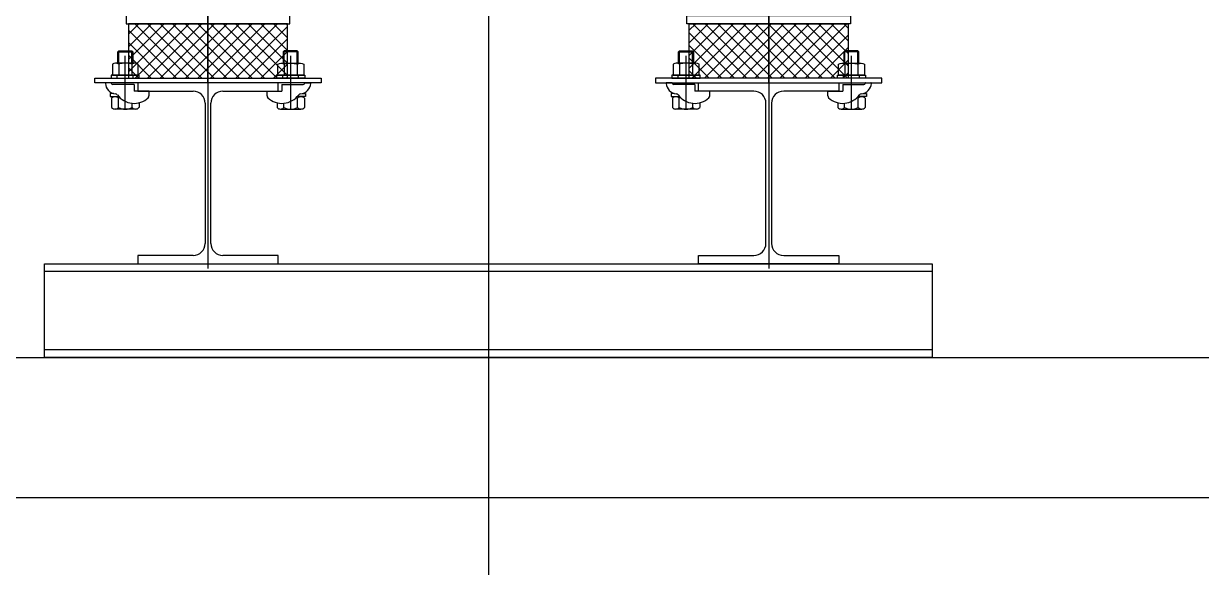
# Model space of a CAD drawing. Header units: millimetres. Extents: x 0 to 356400, y 0 to 68257.
# Drawn here: x 335041 to 336302, y 50464 to 51046 of the extents above; entities that cross this region are included whole.
import ezdxf

# ---------------------------------------------------------------- set-up
doc = ezdxf.new("R2010")
doc.units = ezdxf.units.MM
doc.header["$LTSCALE"] = 75
doc.linetypes.add('CEN', pattern=[62, 60, -1, 0, -1])
for name, color, linetype in [('8', 8, 'Continuous'), ('A-CEN', 1, 'CEN'), ('주단면도-1$0$A-FIN-TYP1', 6, 'Continuous'), ('주단면도-1$0$A-ST-CONC', 2, 'Continuous')]:
    doc.layers.add(name, color=color, linetype=linetype)
doc.styles.get("Standard").update_dxf_attribs({"font": 'arial.ttf'})

# ---------------------------------------------------------------- blocks, each defined once
blk = doc.blocks.new('G$CFADF2E56')
at = {"layer": '8'}
h = blk.add_hatch(dxfattribs=at)
h.set_pattern_fill('ANSI37-METRIC', color=256, scale=3, style=0)
h.set_pattern_definition([(45, (7367.561, 44112.944), (-6.735192, 6.735192), []), (135, (7367.561, 44112.944), (-6.735192, -6.735192), [])])
h.paths.add_polyline_path([(782.8, 21199), (952.8, 21199), (952.8, 21257), (782.8, 21257)])
h = blk.add_hatch(dxfattribs=at)
h.set_pattern_fill('ANSI37-METRIC', color=256, scale=3, angle=180, style=0)
h.set_pattern_definition([(45, (-362747.793, -6865.186), (-6.7351921, 6.7351921), []), (135, (-362747.793, -6865.186), (-6.7351921, -6.7351921), [])])
h.paths.add_polyline_path([(1552.8, 21199), (1382.8, 21199), (1382.8, 21257), (1552.8, 21257)])
for p, q in [((1167.8, 24550, 0), (1167.8, 650, 0)), ((1167.8, 21715.7, 0), (1167.8, 20950.7, 0)), ((867.8, 21194, 0), (867.8, 21316, 0)), ((1467.8, 21194, 0), (1467.8, 21316, 0)), ((867.8, 21297, 0), (867.8, 20995, 0)), ((1467.8, 21297, 0), (1467.8, 20995, 0)), ((771.3, 21226.9, 0), (787.3, 21226.9, 0)), ((964.3, 21226.9, 0), (948.3, 21226.9, 0)), ((1371.3, 21226.9, 0), (1387.3, 21226.9, 0)), ((1564.3, 21226.9, 0), (1548.3, 21226.9, 0)), ((789.7, 21215, 0), (768.9, 21215, 0)), ((789.7, 21215, 0), (768.9, 21215, 0)), ((772.4, 21213.9, 0), (772.4, 21202, 0)), ((779.3, 21165.8, 0), (779.3, 21222.8, 0)), ((786.3, 21213.9, 0), (786.3, 21202, 0)), ((945.9, 21215, 0), (966.7, 21215, 0)), ((945.9, 21215, 0), (966.7, 21215, 0)), ((949.4, 21213.9, 0), (949.4, 21202, 0)), ((956.3, 21165.8, 0), (956.3, 21222.8, 0)), ((963.3, 21213.9, 0), (963.3, 21202, 0)), ((1389.7, 21215, 0), (1368.9, 21215, 0)), ((1389.7, 21215, 0), (1368.9, 21215, 0)), ((1372.4, 21213.9, 0), (1372.4, 21202, 0)), ((1379.3, 21165.8, 0), (1379.3, 21222.8, 0)), ((1386.3, 21213.9, 0), (1386.3, 21202, 0)), ((1545.9, 21215, 0), (1566.7, 21215, 0)), ((1545.9, 21215, 0), (1566.7, 21215, 0)), ((1549.4, 21213.9, 0), (1549.4, 21202, 0)), ((1556.3, 21165.8, 0), (1556.3, 21222.8, 0)), ((1563.3, 21213.9, 0), (1563.3, 21202, 0)), ((770.8, 21199, 0), (770.8, 21202, 0)), ((771.3, 21202, 0), (787.3, 21202, 0)), ((779.3, 21189.5, 0), (779.3, 21204, 0)), ((787.8, 21199, 0), (787.8, 21202, 0)), ((947.8, 21199, 0), (947.8, 21202, 0)), ((964.3, 21202, 0), (948.3, 21202, 0)), ((956.3, 21189.5, 0), (956.3, 21204, 0)), ((964.8, 21199, 0), (964.8, 21202, 0)), ((1370.8, 21199, 0), (1370.8, 21202, 0)), ((1371.3, 21202, 0), (1387.3, 21202, 0)), ((1379.3, 21189.5, 0), (1379.3, 21204, 0)), ((1387.8, 21199, 0), (1387.8, 21202, 0)), ((1547.8, 21199, 0), (1547.8, 21202, 0)), ((1564.3, 21202, 0), (1548.3, 21202, 0)), ((1556.3, 21189.5, 0), (1556.3, 21204, 0)), ((1564.8, 21199, 0), (1564.8, 21202, 0)), ((764, 21194, 0), (758.7, 21194, 0)), ((788.7, 21192, 0), (766, 21192, 0)), ((788.7, 21192, 0), (788.7, 21185, 0)), ((942.8, 21194, 0), (792.8, 21194, 0)), ((792.8, 21194, 0), (792.8, 21185, 0)), ((942.8, 21185, 0), (942.8, 21194, 0)), ((947, 21192, 0), (969.7, 21192, 0)), ((947, 21192, 0), (947, 21185, 0)), ((971.7, 21194, 0), (977, 21194, 0)), ((1364, 21194, 0), (1358.7, 21194, 0)), ((1388.7, 21192, 0), (1366, 21192, 0)), ((1388.7, 21192, 0), (1388.7, 21185, 0)), ((1392.8, 21185, 0), (1392.8, 21194, 0)), ((1392.8, 21194, 0), (1542.8, 21194, 0)), ((1542.8, 21194, 0), (1542.8, 21185, 0)), ((1547, 21192, 0), (1569.7, 21192, 0)), ((1547, 21192, 0), (1547, 21185, 0)), ((1571.7, 21194, 0), (1577, 21194, 0)), ((763.3, 21182.4, 0), (763.3, 21179.1, 0)), ((766.8, 21182.4, 0), (763.3, 21182.4, 0)), ((763.3, 21179.1, 0), (772.3, 21179.1, 0)), ((764.7, 21177.4, 0), (764.7, 21167.4, 0)), ((772, 21167.4, 0), (772, 21177.4, 0)), ((804.7, 21185, 0), (788.7, 21185, 0)), ((792.8, 21185, 0), (851.8, 21185, 0)), ((804.7, 21179.8, 0), (804.7, 21185, 0)), ((883.8, 21185, 0), (942.8, 21185, 0)), ((931, 21179.8, 0), (931, 21185, 0)), ((931, 21185, 0), (947, 21185, 0)), ((972.3, 21179.1, 0), (963.4, 21179.1, 0)), ((963.6, 21167.4, 0), (963.6, 21177.4, 0)), ((968.8, 21182.4, 0), (972.3, 21182.4, 0)), ((971, 21177.4, 0), (971, 21167.4, 0)), ((972.3, 21182.4, 0), (972.3, 21179.1, 0)), ((1363.3, 21182.4, 0), (1363.3, 21179.1, 0)), ((1366.8, 21182.4, 0), (1363.3, 21182.4, 0)), ((1363.3, 21179.1, 0), (1372.3, 21179.1, 0)), ((1364.7, 21177.4, 0), (1364.7, 21167.4, 0)), ((1372, 21167.4, 0), (1372, 21177.4, 0)), ((1404.7, 21185, 0), (1388.7, 21185, 0)), ((1451.8, 21185, 0), (1392.8, 21185, 0)), ((1404.7, 21179.8, 0), (1404.7, 21185, 0)), ((1542.8, 21185, 0), (1483.8, 21185, 0)), ((1531, 21179.8, 0), (1531, 21185, 0)), ((1531, 21185, 0), (1547, 21185, 0)), ((1572.3, 21179.1, 0), (1563.4, 21179.1, 0)), ((1563.6, 21167.4, 0), (1563.6, 21177.4, 0)), ((1568.8, 21182.4, 0), (1572.3, 21182.4, 0)), ((1571, 21177.4, 0), (1571, 21167.4, 0)), ((1572.3, 21182.4, 0), (1572.3, 21179.1, 0)), ((790.3, 21165.8, 0), (768.4, 21165.8, 0)), ((786.6, 21167.4, 0), (786.6, 21172, 0)), ((794, 21172.5, 0), (794, 21167.4, 0)), ((864.8, 21172, 0), (864.8, 21022, 0)), ((867.8, 21161.7, 0), (867.8, 21022.5, 0)), ((870.8, 21022, 0), (870.8, 21172, 0)), ((941.7, 21172.5, 0), (941.7, 21167.4, 0)), ((945.4, 21165.8, 0), (967.3, 21165.8, 0)), ((949, 21167.4, 0), (949, 21172, 0)), ((1390.3, 21165.8, 0), (1368.4, 21165.8, 0)), ((1386.6, 21167.4, 0), (1386.6, 21172, 0)), ((1394, 21172.5, 0), (1394, 21167.4, 0)), ((1464.8, 21022, 0), (1464.8, 21172, 0)), ((1467.8, 21161.7, 0), (1467.8, 21022.5, 0)), ((1470.8, 21172, 0), (1470.8, 21022, 0)), ((1541.7, 21172.5, 0), (1541.7, 21167.4, 0)), ((1545.4, 21165.8, 0), (1567.3, 21165.8, 0)), ((1549, 21167.4, 0), (1549, 21172, 0)), ((692.8, 20900, 0), (692.8, 21000, 0)), ((692.8, 21000, 0), (1642.8, 21000, 0)), ((792.8, 21009, 0), (792.8, 21000, 0)), ((851.8, 21009, 0), (792.8, 21009, 0)), ((792.8, 21000, 0), (867.8, 21000, 0)), ((867.8, 21000, 0), (942.8, 21000, 0)), ((942.8, 21009, 0), (883.8, 21009, 0)), ((942.8, 21000, 0), (942.8, 21009, 0)), ((1392.8, 21000, 0), (1392.8, 21009, 0)), ((1392.8, 21009, 0), (1451.8, 21009, 0)), ((1467.8, 21000, 0), (1392.8, 21000, 0)), ((1542.8, 21000, 0), (1467.8, 21000, 0)), ((1483.8, 21009, 0), (1542.8, 21009, 0)), ((1542.8, 21009, 0), (1542.8, 21000, 0)), ((1642.8, 21000, 0), (1642.8, 20900, 0)), ((1642.8, 20992, 0), (692.8, 20992, 0)), ((1642.8, 20908, 0), (692.8, 20908, 0)), ((1642.8, 20900, 0), (692.8, 20900, 0))]:
    blk.add_line(p, q, dxfattribs=at)
at = {"layer": '8', "elevation": 0}
for points in [[(780.3, 21257), (955.3, 21257), (955.3, 21266), (780.3, 21266)], [(1555.3, 21257), (1380.3, 21257), (1380.3, 21266), (1555.3, 21266)], [(782.8, 21199), (952.8, 21199), (952.8, 21257), (782.8, 21257)], [(1552.8, 21199), (1382.8, 21199), (1382.8, 21257), (1552.8, 21257)], [(746.8, 21199), (988.8, 21199), (988.8, 21194), (746.8, 21194)], [(1588.8, 21199), (1346.8, 21199), (1346.8, 21194), (1588.8, 21194)]]:
    blk.add_lwpolyline(points, close=True, dxfattribs=at)
for points in [[(771.3, 21215), (771.3, 21226.9), (772.4, 21228), (786.3, 21228), (787.3, 21226.9), (787.3, 21215)], [(772.4, 21215), (772.4, 21228)], [(786.3, 21215), (786.3, 21228)], [(964.3, 21215), (964.3, 21226.9), (963.3, 21228), (949.4, 21228), (948.3, 21226.9), (948.3, 21215)], [(949.4, 21215), (949.4, 21228)], [(963.3, 21215), (963.3, 21228)], [(1371.3, 21215), (1371.3, 21226.9), (1372.4, 21228), (1386.3, 21228), (1387.3, 21226.9), (1387.3, 21215)], [(1372.4, 21215), (1372.4, 21228)], [(1386.3, 21215), (1386.3, 21228)], [(1564.3, 21215), (1564.3, 21226.9), (1563.3, 21228), (1549.4, 21228), (1548.3, 21226.9), (1548.3, 21215)], [(1549.4, 21215), (1549.4, 21228)], [(1563.3, 21215), (1563.3, 21228)], [(794.3, 21199), (794.3, 21202), (764.3, 21202), (764.3, 21199), (794.3, 21199)], [(941.3, 21199), (941.3, 21202), (971.3, 21202), (971.3, 21199), (941.3, 21199)], [(1394.3, 21199), (1394.3, 21202), (1364.3, 21202), (1364.3, 21199), (1394.3, 21199)], [(1541.3, 21199), (1541.3, 21202), (1571.3, 21202), (1571.3, 21199), (1541.3, 21199)]]:
    blk.add_lwpolyline(points, dxfattribs=at)
for points in [[(793.2, 21202), (793.2, 21213.9, 0.309401), (786.3, 21213.9, 0.154701), (772.4, 21213.9, 0.309401), (765.5, 21213.9), (765.5, 21202), (793.2, 21202)], [(942.5, 21202), (942.5, 21213.9, -0.309401), (949.4, 21213.9, -0.154701), (963.3, 21213.9, -0.309401), (970.2, 21213.9), (970.2, 21202), (942.5, 21202)], [(1393.2, 21202), (1393.2, 21213.9, 0.309401), (1386.3, 21213.9, 0.154701), (1372.4, 21213.9, 0.309401), (1365.5, 21213.9), (1365.5, 21202), (1393.2, 21202)], [(1542.5, 21202), (1542.5, 21213.9, -0.309401), (1549.4, 21213.9, -0.154701), (1563.3, 21213.9, -0.309401), (1570.2, 21213.9), (1570.2, 21202), (1542.5, 21202)]]:
    blk.add_lwpolyline(points, format="xyb", dxfattribs=at)
at = {"layer": '8'}
for centre, radius, start, end in [((758.7, 21193.3, 0), 0.667, 90, 183.3723), ((770, 21194, 0), 12, 183.3723, 264.5934), ((764, 21193.3, 0), 0.667, 0, 90), ((766, 21193.3, 0), 1.33, 180, 270), ((965.7, 21194, 0), 12, 275.4066, 356.6277), ((969.7, 21193.3, 0), 1.33, 270, 0), ((971.7, 21193.3, 0), 0.667, 90, 180), ((977, 21193.3, 0), 0.667, 356.6277, 90), ((1358.7, 21193.3, 0), 0.667, 90, 183.3723), ((1370, 21194, 0), 12, 183.3723, 264.5934), ((1364, 21193.3, 0), 0.667, 0, 90), ((1366, 21193.3, 0), 1.33, 180, 270), ((1565.7, 21194, 0), 12, 275.4066, 356.6277), ((1569.7, 21193.3, 0), 1.33, 270, 0), ((1571.7, 21193.3, 0), 0.667, 90, 180), ((1577, 21193.3, 0), 0.667, 356.6277, 90), ((768.4, 21174.2, 0), 4.84, 40.9927, 139.0073), ((768.6, 21179.4, 0), 2.67, 36.0659, 84.5934), ((788.7, 21194, 0), 22.1, 216.0659, 313.2242), ((779.3, 21162.2, 0), 16.9, 110.6995, 115.677), ((802, 21179.8, 0), 2.67, 313.2242, 0), ((851.8, 21172, 0), 13, 0, 90), ((883.8, 21172, 0), 13, 90, 180), ((933.7, 21179.8, 0), 2.67, 180, 226.7758), ((947, 21194, 0), 22.1, 226.7758, 323.9341), ((956.3, 21162.2, 0), 16.9, 64.323, 69.3005), ((967.3, 21174.2, 0), 4.84, 40.9927, 139.0073), ((967, 21179.4, 0), 2.67, 95.4066, 143.9341), ((1368.4, 21174.2, 0), 4.84, 40.9927, 139.0073), ((1368.6, 21179.4, 0), 2.67, 36.0659, 84.5934), ((1388.7, 21194, 0), 22.1, 216.0659, 313.2242), ((1379.3, 21162.2, 0), 16.9, 110.6995, 115.677), ((1402, 21179.8, 0), 2.67, 313.2242, 0), ((1451.8, 21172, 0), 13, 0, 90), ((1483.8, 21172, 0), 13, 90, 180), ((1533.7, 21179.8, 0), 2.67, 180, 226.7758), ((1547, 21194, 0), 22.1, 226.7758, 323.9341), ((1556.3, 21162.2, 0), 16.9, 64.323, 69.3005), ((1567.3, 21174.2, 0), 4.84, 40.9927, 139.0073), ((1567, 21179.4, 0), 2.67, 95.4066, 143.9341), ((768.4, 21170.6, 0), 4.84, 220.9927, 319.0073), ((779.3, 21182.6, 0), 16.9, 244.323, 295.677), ((790.3, 21170.6, 0), 4.84, 220.9927, 319.0073), ((945.4, 21170.6, 0), 4.84, 220.9927, 319.0073), ((956.3, 21182.6, 0), 16.9, 244.323, 295.677), ((967.3, 21170.6, 0), 4.84, 220.9927, 319.0073), ((1368.4, 21170.6, 0), 4.84, 220.9927, 319.0073), ((1379.3, 21182.6, 0), 16.9, 244.323, 295.677), ((1390.3, 21170.6, 0), 4.84, 220.9927, 319.0073), ((1545.4, 21170.6, 0), 4.84, 220.9927, 319.0073), ((1556.3, 21182.6, 0), 16.9, 244.323, 295.677), ((1567.3, 21170.6, 0), 4.84, 220.9927, 319.0073), ((851.8, 21022, 0), 13, 270, 0), ((883.8, 21022, 0), 13, 180, 270), ((1451.8, 21022, 0), 13, 270, 0), ((1483.8, 21022, 0), 13, 180, 270)]:
    blk.add_arc(centre, radius, start, end, dxfattribs=at)
at = {"layer": '8', "text_generation_flag": 4, "flags": 1}
for tag, p, rotation in [('MATERIAL', (1084.5, 20321), 180), ('REMARK', (1084.5, 20317), 180), ('WEIGHT', (1084.5, 20320), 180), ('ENAME', (1084.5, 20323), 180), ('MAKER', (1084.5, 20318), 180), ('PRICE', (1084.5, 20319), 180), ('NAME', (1084.5, 20324), 180), ('SPEC', (1084.5, 20322), 180), ('USER4', (1084.5, 20313), 180), ('USER1', (1084.5, 20316), 180), ('USER2', (1084.5, 20315), 180), ('USER3', (1084.5, 20314), 180), ('USER5', (1084.5, 20312), 180), ('QTY', (1084.5, 20311), 180), ('NAME', (525.5, 20272), 270), ('ENAME', (526.5, 20272), 270), ('SPEC', (527.5, 20272), 270), ('MATERIAL', (528.5, 20272), 270), ('WEIGHT', (529.5, 20272), 270), ('PRICE', (530.5, 20272), 270), ('MAKER', (531.5, 20272), 270), ('REMARK', (532.5, 20272), 270), ('USER1', (533.5, 20272), 270), ('USER2', (534.5, 20272), 270), ('USER3', (535.5, 20272), 270), ('USER4', (536.5, 20272), 270), ('USER5', (537.5, 20272), 270), ('QTY', (538.5, 20272), 270), ('MATERIAL', (504.8, 20246), 180), ('REMARK', (504.8, 20242), 180), ('WEIGHT', (504.8, 20245), 180), ('ENAME', (504.8, 20248), 180), ('MAKER', (504.8, 20243), 180), ('USER1', (504.8, 20241), 180), ('NAME', (504.8, 20249), 180), ('PRICE', (504.8, 20244), 180), ('SPEC', (504.8, 20247), 180), ('USER2', (504.8, 20240), 180), ('USER3', (504.8, 20239), 180), ('USER4', (504.8, 20238), 180), ('USER5', (504.8, 20237), 180), ('QTY', (504.8, 20236), 180), ('ENAME', (1084.5, 19423), 180), ('NAME', (1084.5, 19424), 180), ('SPEC', (1084.5, 19422), 180), ('MATERIAL', (1084.5, 19421), 180), ('REMARK', (1084.5, 19417), 180), ('WEIGHT', (1084.5, 19420), 180), ('MAKER', (1084.5, 19418), 180), ('USER4', (1084.5, 19413), 180), ('PRICE', (1084.5, 19419), 180), ('USER1', (1084.5, 19416), 180), ('USER2', (1084.5, 19415), 180), ('USER3', (1084.5, 19414), 180), ('USER5', (1084.5, 19412), 180), ('QTY', (1084.5, 19411), 180), ('NAME', (525.5, 19372), 270), ('ENAME', (526.5, 19372), 270), ('SPEC', (527.5, 19372), 270), ('MATERIAL', (528.5, 19372), 270), ('WEIGHT', (529.5, 19372), 270), ('PRICE', (530.5, 19372), 270), ('MAKER', (531.5, 19372), 270), ('REMARK', (532.5, 19372), 270), ('USER1', (533.5, 19372), 270), ('USER2', (534.5, 19372), 270), ('USER3', (535.5, 19372), 270), ('USER4', (536.5, 19372), 270), ('USER5', (537.5, 19372), 270), ('QTY', (538.5, 19372), 270), ('MATERIAL', (504.8, 19346), 180), ('ENAME', (504.8, 19348), 180), ('NAME', (504.8, 19349), 180), ('SPEC', (504.8, 19347), 180), ('REMARK', (504.8, 19342), 180), ('WEIGHT', (504.8, 19345), 180), ('MAKER', (504.8, 19343), 180), ('USER1', (504.8, 19341), 180), ('USER2', (504.8, 19340), 180), ('USER3', (504.8, 19339), 180), ('USER4', (504.8, 19338), 180), ('USER5', (504.8, 19337), 180), ('PRICE', (504.8, 19344), 180), ('QTY', (504.8, 19336), 180), ('MATERIAL', (1084.5, 18521), 180), ('REMARK', (1084.5, 18517), 180), ('WEIGHT', (1084.5, 18520), 180), ('ENAME', (1084.5, 18523), 180), ('MAKER', (1084.5, 18518), 180), ('PRICE', (1084.5, 18519), 180), ('USER1', (1084.5, 18516), 180), ('USER2', (1084.5, 18515), 180), ('NAME', (1084.5, 18524), 180), ('SPEC', (1084.5, 18522), 180), ('USER4', (1084.5, 18513), 180), ('USER3', (1084.5, 18514), 180), ('USER5', (1084.5, 18512), 180), ('QTY', (1084.5, 18511), 180), ('NAME', (525.5, 18472), 270), ('ENAME', (526.5, 18472), 270), ('SPEC', (527.5, 18472), 270), ('MATERIAL', (528.5, 18472), 270), ('WEIGHT', (529.5, 18472), 270), ('PRICE', (530.5, 18472), 270), ('MAKER', (531.5, 18472), 270), ('REMARK', (532.5, 18472), 270), ('USER1', (533.5, 18472), 270), ('USER2', (534.5, 18472), 270), ('USER3', (535.5, 18472), 270), ('USER4', (536.5, 18472), 270), ('USER5', (537.5, 18472), 270), ('QTY', (538.5, 18472), 270), ('MATERIAL', (504.8, 18446), 180), ('REMARK', (504.8, 18442), 180), ('WEIGHT', (504.8, 18445), 180), ('ENAME', (504.8, 18448), 180), ('MAKER', (504.8, 18443), 180), ('USER1', (504.8, 18441), 180), ('USER2', (504.8, 18440), 180), ('USER3', (504.8, 18439), 180), ('NAME', (504.8, 18449), 180), ('PRICE', (504.8, 18444), 180), ('SPEC', (504.8, 18447), 180), ('USER4', (504.8, 18438), 180), ('USER5', (504.8, 18437), 180), ('QTY', (504.8, 18436), 180), ('MATERIAL', (1084.5, 17621), 180), ('WEIGHT', (1084.5, 17620), 180), ('ENAME', (1084.5, 17623), 180), ('NAME', (1084.5, 17624), 180), ('SPEC', (1084.5, 17622), 180), ('REMARK', (1084.5, 17617), 180), ('MAKER', (1084.5, 17618), 180), ('USER4', (1084.5, 17613), 180), ('PRICE', (1084.5, 17619), 180), ('USER1', (1084.5, 17616), 180), ('USER2', (1084.5, 17615), 180), ('USER3', (1084.5, 17614), 180), ('USER5', (1084.5, 17612), 180), ('QTY', (1084.5, 17611), 180), ('NAME', (525.5, 17572), 270), ('ENAME', (526.5, 17572), 270), ('SPEC', (527.5, 17572), 270), ('MATERIAL', (528.5, 17572), 270), ('WEIGHT', (529.5, 17572), 270), ('PRICE', (530.5, 17572), 270), ('MAKER', (531.5, 17572), 270), ('REMARK', (532.5, 17572), 270), ('USER1', (533.5, 17572), 270), ('USER2', (534.5, 17572), 270), ('USER3', (535.5, 17572), 270), ('USER4', (536.5, 17572), 270), ('USER5', (537.5, 17572), 270), ('QTY', (538.5, 17572), 270), ('MATERIAL', (504.8, 17546), 180), ('WEIGHT', (504.8, 17545), 180), ('ENAME', (504.8, 17548), 180), ('NAME', (504.8, 17549), 180), ('PRICE', (504.8, 17544), 180), ('SPEC', (504.8, 17547), 180), ('REMARK', (504.8, 17542), 180), ('MAKER', (504.8, 17543), 180), ('USER1', (504.8, 17541), 180), ('USER2', (504.8, 17540), 180), ('USER3', (504.8, 17539), 180), ('USER4', (504.8, 17538), 180), ('USER5', (504.8, 17537), 180), ('QTY', (504.8, 17536), 180), ('MATERIAL', (1084.5, 16721), 180), ('REMARK', (1084.5, 16717), 180), ('WEIGHT', (1084.5, 16720), 180), ('ENAME', (1084.5, 16723), 180), ('MAKER', (1084.5, 16718), 180), ('USER4', (1084.5, 16713), 180), ('PRICE', (1084.5, 16719), 180), ('USER1', (1084.5, 16716), 180), ('USER2', (1084.5, 16715), 180), ('USER3', (1084.5, 16714), 180), ('USER5', (1084.5, 16712), 180), ('NAME', (1084.5, 16724), 180), ('SPEC', (1084.5, 16722), 180), ('QTY', (1084.5, 16711), 180), ('NAME', (525.5, 16672), 270), ('ENAME', (526.5, 16672), 270), ('SPEC', (527.5, 16672), 270), ('MATERIAL', (528.5, 16672), 270), ('WEIGHT', (529.5, 16672), 270), ('PRICE', (530.5, 16672), 270), ('MAKER', (531.5, 16672), 270), ('REMARK', (532.5, 16672), 270), ('USER1', (533.5, 16672), 270), ('USER2', (534.5, 16672), 270), ('USER3', (535.5, 16672), 270), ('USER4', (536.5, 16672), 270), ('USER5', (537.5, 16672), 270), ('QTY', (538.5, 16672), 270), ('NAME', (504.8, 16649), 180), ('MATERIAL', (504.8, 16646), 180), ('REMARK', (504.8, 16642), 180), ('WEIGHT', (504.8, 16645), 180), ('ENAME', (504.8, 16648), 180), ('MAKER', (504.8, 16643), 180), ('USER1', (504.8, 16641), 180), ('USER2', (504.8, 16640), 180), ('USER3', (504.8, 16639), 180), ('USER4', (504.8, 16638), 180), ('USER5', (504.8, 16637), 180), ('PRICE', (504.8, 16644), 180), ('SPEC', (504.8, 16647), 180), ('QTY', (504.8, 16636), 180), ('MATERIAL', (1084.5, 15821), 180), ('REMARK', (1084.5, 15817), 180), ('WEIGHT', (1084.5, 15820), 180), ('ENAME', (1084.5, 15823), 180), ('MAKER', (1084.5, 15818), 180), ('PRICE', (1084.5, 15819), 180), ('NAME', (1084.5, 15824), 180), ('SPEC', (1084.5, 15822), 180), ('USER4', (1084.5, 15813), 180), ('USER1', (1084.5, 15816), 180), ('USER2', (1084.5, 15815), 180), ('USER3', (1084.5, 15814), 180), ('USER5', (1084.5, 15812), 180), ('QTY', (1084.5, 15811), 180), ('NAME', (525.5, 15772), 270), ('ENAME', (526.5, 15772), 270), ('SPEC', (527.5, 15772), 270), ('MATERIAL', (528.5, 15772), 270), ('WEIGHT', (529.5, 15772), 270), ('PRICE', (530.5, 15772), 270), ('MAKER', (531.5, 15772), 270), ('REMARK', (532.5, 15772), 270), ('USER1', (533.5, 15772), 270), ('USER2', (534.5, 15772), 270), ('USER3', (535.5, 15772), 270), ('USER4', (536.5, 15772), 270), ('USER5', (537.5, 15772), 270), ('QTY', (538.5, 15772), 270), ('MATERIAL', (504.8, 15746), 180), ('REMARK', (504.8, 15742), 180), ('WEIGHT', (504.8, 15745), 180), ('ENAME', (504.8, 15748), 180), ('MAKER', (504.8, 15743), 180), ('NAME', (504.8, 15749), 180), ('PRICE', (504.8, 15744), 180), ('SPEC', (504.8, 15747), 180), ('USER1', (504.8, 15741), 180), ('USER2', (504.8, 15740), 180), ('USER3', (504.8, 15739), 180), ('USER4', (504.8, 15738), 180), ('USER5', (504.8, 15737), 180), ('QTY', (504.8, 15736), 180), ('ENAME', (1084.5, 14923), 180), ('NAME', (1084.5, 14924), 180), ('MATERIAL', (1084.5, 14921), 180), ('REMARK', (1084.5, 14917), 180), ('WEIGHT', (1084.5, 14920), 180), ('MAKER', (1084.5, 14918), 180), ('USER4', (1084.5, 14913), 180), ('PRICE', (1084.5, 14919), 180), ('USER1', (1084.5, 14916), 180), ('USER2', (1084.5, 14915), 180), ('USER3', (1084.5, 14914), 180), ('USER5', (1084.5, 14912), 180), ('SPEC', (1084.5, 14922), 180), ('QTY', (1084.5, 14911), 180), ('NAME', (525.5, 14872), 270), ('ENAME', (526.5, 14872), 270), ('SPEC', (527.5, 14872), 270), ('MATERIAL', (528.5, 14872), 270), ('WEIGHT', (529.5, 14872), 270), ('PRICE', (530.5, 14872), 270), ('MAKER', (531.5, 14872), 270), ('REMARK', (532.5, 14872), 270), ('USER1', (533.5, 14872), 270), ('USER2', (534.5, 14872), 270), ('USER3', (535.5, 14872), 270), ('USER4', (536.5, 14872), 270), ('USER5', (537.5, 14872), 270), ('QTY', (538.5, 14872), 270), ('ENAME', (504.8, 14848), 180), ('NAME', (504.8, 14849), 180), ('SPEC', (504.8, 14847), 180), ('MATERIAL', (504.8, 14846), 180), ('REMARK', (504.8, 14842), 180), ('WEIGHT', (504.8, 14845), 180), ('MAKER', (504.8, 14843), 180), ('USER1', (504.8, 14841), 180), ('USER2', (504.8, 14840), 180), ('USER3', (504.8, 14839), 180), ('USER4', (504.8, 14838), 180), ('USER5', (504.8, 14837), 180), ('PRICE', (504.8, 14844), 180), ('QTY', (504.8, 14836), 180), ('MATERIAL', (1084.5, 14021), 180), ('REMARK', (1084.5, 14017), 180), ('WEIGHT', (1084.5, 14020), 180), ('ENAME', (1084.5, 14023), 180), ('MAKER', (1084.5, 14018), 180), ('PRICE', (1084.5, 14019), 180), ('USER1', (1084.5, 14016), 180), ('USER2', (1084.5, 14015), 180), ('NAME', (1084.5, 14024), 180), ('SPEC', (1084.5, 14022), 180), ('USER4', (1084.5, 14013), 180), ('USER3', (1084.5, 14014), 180), ('USER5', (1084.5, 14012), 180), ('QTY', (1084.5, 14011), 180), ('NAME', (525.5, 13972), 270), ('ENAME', (526.5, 13972), 270), ('SPEC', (527.5, 13972), 270), ('MATERIAL', (528.5, 13972), 270), ('WEIGHT', (529.5, 13972), 270), ('PRICE', (530.5, 13972), 270), ('MAKER', (531.5, 13972), 270), ('REMARK', (532.5, 13972), 270), ('USER1', (533.5, 13972), 270), ('USER2', (534.5, 13972), 270), ('USER3', (535.5, 13972), 270), ('USER4', (536.5, 13972), 270), ('USER5', (537.5, 13972), 270), ('QTY', (538.5, 13972), 270), ('MATERIAL', (504.8, 13946), 180), ('REMARK', (504.8, 13942), 180), ('WEIGHT', (504.8, 13945), 180), ('ENAME', (504.8, 13948), 180), ('MAKER', (504.8, 13943), 180), ('USER1', (504.8, 13941), 180), ('USER2', (504.8, 13940), 180), ('NAME', (504.8, 13949), 180), ('PRICE', (504.8, 13944), 180), ('SPEC', (504.8, 13947), 180), ('USER3', (504.8, 13939), 180), ('USER4', (504.8, 13938), 180), ('USER5', (504.8, 13937), 180), ('QTY', (504.8, 13936), 180), ('MATERIAL', (1084.5, 12321), 180), ('REMARK', (1084.5, 12317), 180), ('WEIGHT', (1084.5, 12320), 180), ('ENAME', (1084.5, 12323), 180), ('MAKER', (1084.5, 12318), 180), ('PRICE', (1084.5, 12319), 180), ('USER1', (1084.5, 12316), 180), ('USER2', (1084.5, 12315), 180), ('USER3', (1084.5, 12314), 180), ('NAME', (1084.5, 12324), 180), ('SPEC', (1084.5, 12322), 180), ('USER4', (1084.5, 12313), 180), ('USER5', (1084.5, 12312), 180), ('QTY', (1084.5, 12311), 180), ('NAME', (525.5, 12272), 270), ('ENAME', (526.5, 12272), 270), ('SPEC', (527.5, 12272), 270), ('MATERIAL', (528.5, 12272), 270), ('WEIGHT', (529.5, 12272), 270), ('PRICE', (530.5, 12272), 270), ('MAKER', (531.5, 12272), 270), ('REMARK', (532.5, 12272), 270), ('USER1', (533.5, 12272), 270), ('USER2', (534.5, 12272), 270), ('USER3', (535.5, 12272), 270), ('USER4', (536.5, 12272), 270), ('USER5', (537.5, 12272), 270), ('QTY', (538.5, 12272), 270), ('MATERIAL', (504.8, 12246), 180), ('REMARK', (504.8, 12242), 180), ('WEIGHT', (504.8, 12245), 180), ('ENAME', (504.8, 12248), 180), ('MAKER', (504.8, 12243), 180), ('USER1', (504.8, 12241), 180), ('USER2', (504.8, 12240), 180), ('USER3', (504.8, 12239), 180), ('USER4', (504.8, 12238), 180), ('NAME', (504.8, 12249), 180), ('PRICE', (504.8, 12244), 180), ('SPEC', (504.8, 12247), 180), ('USER5', (504.8, 12237), 180), ('QTY', (504.8, 12236), 180), ('MATERIAL', (1084.5, 10621), 180), ('REMARK', (1084.5, 10617), 180), ('WEIGHT', (1084.5, 10620), 180), ('ENAME', (1084.5, 10623), 180), ('MAKER', (1084.5, 10618), 180), ('USER4', (1084.5, 10613), 180), ('PRICE', (1084.5, 10619), 180), ('USER1', (1084.5, 10616), 180), ('USER2', (1084.5, 10615), 180), ('USER3', (1084.5, 10614), 180), ('USER5', (1084.5, 10612), 180), ('NAME', (1084.5, 10624), 180), ('SPEC', (1084.5, 10622), 180), ('QTY', (1084.5, 10611), 180), ('NAME', (525.5, 10572), 270), ('ENAME', (526.5, 10572), 270), ('SPEC', (527.5, 10572), 270), ('MATERIAL', (528.5, 10572), 270), ('WEIGHT', (529.5, 10572), 270), ('PRICE', (530.5, 10572), 270), ('MAKER', (531.5, 10572), 270), ('REMARK', (532.5, 10572), 270), ('USER1', (533.5, 10572), 270), ('USER2', (534.5, 10572), 270), ('USER3', (535.5, 10572), 270), ('USER4', (536.5, 10572), 270), ('USER5', (537.5, 10572), 270), ('QTY', (538.5, 10572), 270), ('NAME', (504.8, 10549), 180), ('MATERIAL', (504.8, 10546), 180), ('REMARK', (504.8, 10542), 180), ('WEIGHT', (504.8, 10545), 180), ('ENAME', (504.8, 10548), 180), ('MAKER', (504.8, 10543), 180), ('USER1', (504.8, 10541), 180), ('USER2', (504.8, 10540), 180), ('USER3', (504.8, 10539), 180), ('USER4', (504.8, 10538), 180), ('USER5', (504.8, 10537), 180), ('PRICE', (504.8, 10544), 180), ('SPEC', (504.8, 10547), 180), ('QTY', (504.8, 10536), 180), ('ENAME', (1084.5, 8923), 180), ('NAME', (1084.5, 8924), 180), ('MATERIAL', (1084.5, 8921), 180), ('REMARK', (1084.5, 8917), 180), ('WEIGHT', (1084.5, 8920), 180), ('MAKER', (1084.5, 8918), 180), ('USER4', (1084.5, 8913), 180), ('PRICE', (1084.5, 8919), 180), ('USER1', (1084.5, 8916), 180), ('USER2', (1084.5, 8915), 180), ('USER3', (1084.5, 8914), 180), ('USER5', (1084.5, 8912), 180), ('SPEC', (1084.5, 8922), 180), ('QTY', (1084.5, 8911), 180), ('NAME', (525.5, 8872), 270), ('ENAME', (526.5, 8872), 270), ('SPEC', (527.5, 8872), 270), ('MATERIAL', (528.5, 8872), 270), ('WEIGHT', (529.5, 8872), 270), ('PRICE', (530.5, 8872), 270), ('MAKER', (531.5, 8872), 270), ('REMARK', (532.5, 8872), 270), ('USER1', (533.5, 8872), 270), ('USER2', (534.5, 8872), 270), ('USER3', (535.5, 8872), 270), ('USER4', (536.5, 8872), 270), ('USER5', (537.5, 8872), 270), ('QTY', (538.5, 8872), 270), ('ENAME', (504.8, 8848), 180), ('NAME', (504.8, 8849), 180), ('MATERIAL', (504.8, 8846), 180), ('REMARK', (504.8, 8842), 180), ('WEIGHT', (504.8, 8845), 180), ('MAKER', (504.8, 8843), 180), ('USER1', (504.8, 8841), 180), ('USER2', (504.8, 8840), 180), ('USER3', (504.8, 8839), 180), ('USER4', (504.8, 8838), 180), ('USER5', (504.8, 8837), 180), ('PRICE', (504.8, 8844), 180), ('SPEC', (504.8, 8847), 180), ('QTY', (504.8, 8836), 180), ('ENAME', (1084.5, 7223), 180), ('NAME', (1084.5, 7224), 180), ('SPEC', (1084.5, 7222), 180), ('MATERIAL', (1084.5, 7221), 180), ('REMARK', (1084.5, 7217), 180), ('WEIGHT', (1084.5, 7220), 180), ('MAKER', (1084.5, 7218), 180), ('USER4', (1084.5, 7213), 180), ('PRICE', (1084.5, 7219), 180), ('USER1', (1084.5, 7216), 180), ('USER2', (1084.5, 7215), 180), ('USER3', (1084.5, 7214), 180), ('USER5', (1084.5, 7212), 180), ('QTY', (1084.5, 7211), 180), ('NAME', (525.5, 7172), 270), ('ENAME', (526.5, 7172), 270), ('SPEC', (527.5, 7172), 270), ('MATERIAL', (528.5, 7172), 270), ('WEIGHT', (529.5, 7172), 270), ('PRICE', (530.5, 7172), 270), ('MAKER', (531.5, 7172), 270), ('REMARK', (532.5, 7172), 270), ('USER1', (533.5, 7172), 270), ('USER2', (534.5, 7172), 270), ('USER3', (535.5, 7172), 270), ('USER4', (536.5, 7172), 270), ('USER5', (537.5, 7172), 270), ('QTY', (538.5, 7172), 270), ('MATERIAL', (504.8, 7146), 180), ('ENAME', (504.8, 7148), 180), ('NAME', (504.8, 7149), 180), ('SPEC', (504.8, 7147), 180), ('REMARK', (504.8, 7142), 180), ('WEIGHT', (504.8, 7145), 180), ('MAKER', (504.8, 7143), 180), ('USER1', (504.8, 7141), 180), ('USER2', (504.8, 7140), 180), ('USER3', (504.8, 7139), 180), ('USER4', (504.8, 7138), 180), ('USER5', (504.8, 7137), 180), ('PRICE', (504.8, 7144), 180), ('QTY', (504.8, 7136), 180), ('MATERIAL', (1084.5, 5521), 180), ('ENAME', (1084.5, 5523), 180), ('NAME', (1084.5, 5524), 180), ('SPEC', (1084.5, 5522), 180), ('REMARK', (1084.5, 5517), 180), ('WEIGHT', (1084.5, 5520), 180), ('MAKER', (1084.5, 5518), 180), ('USER4', (1084.5, 5513), 180), ('PRICE', (1084.5, 5519), 180), ('USER1', (1084.5, 5516), 180), ('USER2', (1084.5, 5515), 180), ('USER3', (1084.5, 5514), 180), ('USER5', (1084.5, 5512), 180), ('QTY', (1084.5, 5511), 180), ('NAME', (525.5, 5472), 270), ('ENAME', (526.5, 5472), 270), ('SPEC', (527.5, 5472), 270), ('MATERIAL', (528.5, 5472), 270), ('WEIGHT', (529.5, 5472), 270), ('PRICE', (530.5, 5472), 270), ('MAKER', (531.5, 5472), 270), ('REMARK', (532.5, 5472), 270), ('USER1', (533.5, 5472), 270), ('USER2', (534.5, 5472), 270), ('USER3', (535.5, 5472), 270), ('USER4', (536.5, 5472), 270), ('USER5', (537.5, 5472), 270), ('QTY', (538.5, 5472), 270), ('MATERIAL', (504.8, 5446), 180), ('WEIGHT', (504.8, 5445), 180), ('ENAME', (504.8, 5448), 180), ('NAME', (504.8, 5449), 180), ('SPEC', (504.8, 5447), 180), ('REMARK', (504.8, 5442), 180), ('MAKER', (504.8, 5443), 180), ('USER1', (504.8, 5441), 180), ('USER2', (504.8, 5440), 180), ('USER3', (504.8, 5439), 180), ('USER4', (504.8, 5438), 180), ('USER5', (504.8, 5437), 180), ('PRICE', (504.8, 5444), 180), ('QTY', (504.8, 5436), 180), ('MATERIAL', (1084.5, 3821), 180), ('WEIGHT', (1084.5, 3820), 180), ('ENAME', (1084.5, 3823), 180), ('PRICE', (1084.5, 3819), 180), ('NAME', (1084.5, 3824), 180), ('SPEC', (1084.5, 3822), 180), ('REMARK', (1084.5, 3817), 180), ('MAKER', (1084.5, 3818), 180), ('USER4', (1084.5, 3813), 180), ('USER1', (1084.5, 3816), 180), ('USER2', (1084.5, 3815), 180), ('USER3', (1084.5, 3814), 180), ('USER5', (1084.5, 3812), 180), ('QTY', (1084.5, 3811), 180), ('NAME', (525.5, 3772), 270), ('ENAME', (526.5, 3772), 270), ('SPEC', (527.5, 3772), 270), ('MATERIAL', (528.5, 3772), 270), ('WEIGHT', (529.5, 3772), 270), ('PRICE', (530.5, 3772), 270), ('MAKER', (531.5, 3772), 270), ('REMARK', (532.5, 3772), 270), ('USER1', (533.5, 3772), 270), ('USER2', (534.5, 3772), 270), ('USER3', (535.5, 3772), 270), ('USER4', (536.5, 3772), 270), ('USER5', (537.5, 3772), 270), ('QTY', (538.5, 3772), 270), ('MATERIAL', (504.8, 3746), 180), ('WEIGHT', (504.8, 3745), 180), ('ENAME', (504.8, 3748), 180), ('MAKER', (504.8, 3743), 180), ('NAME', (504.8, 3749), 180), ('PRICE', (504.8, 3744), 180), ('SPEC', (504.8, 3747), 180), ('REMARK', (504.8, 3742), 180), ('USER1', (504.8, 3741), 180), ('USER2', (504.8, 3740), 180), ('USER3', (504.8, 3739), 180), ('USER4', (504.8, 3738), 180), ('USER5', (504.8, 3737), 180), ('QTY', (504.8, 3736), 180), ('MATERIAL', (1084.5, 2121), 180), ('WEIGHT', (1084.5, 2120), 180), ('ENAME', (1084.5, 2123), 180), ('MAKER', (1084.5, 2118), 180), ('PRICE', (1084.5, 2119), 180), ('NAME', (1084.5, 2124), 180), ('SPEC', (1084.5, 2122), 180), ('REMARK', (1084.5, 2117), 180), ('USER4', (1084.5, 2113), 180), ('USER1', (1084.5, 2116), 180), ('USER2', (1084.5, 2115), 180), ('USER3', (1084.5, 2114), 180), ('USER5', (1084.5, 2112), 180), ('QTY', (1084.5, 2111), 180), ('NAME', (525.5, 2072), 270), ('ENAME', (526.5, 2072), 270), ('SPEC', (527.5, 2072), 270), ('MATERIAL', (528.5, 2072), 270), ('WEIGHT', (529.5, 2072), 270), ('PRICE', (530.5, 2072), 270), ('MAKER', (531.5, 2072), 270), ('REMARK', (532.5, 2072), 270), ('USER1', (533.5, 2072), 270), ('USER2', (534.5, 2072), 270), ('USER3', (535.5, 2072), 270), ('USER4', (536.5, 2072), 270), ('USER5', (537.5, 2072), 270), ('QTY', (538.5, 2072), 270), ('MATERIAL', (504.8, 2046), 180), ('REMARK', (504.8, 2042), 180), ('WEIGHT', (504.8, 2045), 180), ('ENAME', (504.8, 2048), 180), ('MAKER', (504.8, 2043), 180), ('NAME', (504.8, 2049), 180), ('PRICE', (504.8, 2044), 180), ('SPEC', (504.8, 2047), 180), ('USER1', (504.8, 2041), 180), ('USER2', (504.8, 2040), 180), ('USER3', (504.8, 2039), 180), ('USER4', (504.8, 2038), 180), ('USER5', (504.8, 2037), 180), ('QTY', (504.8, 2036), 180), ('MATERIAL', (1084.5, 421), 180), ('REMARK', (1084.5, 417), 180), ('WEIGHT', (1084.5, 420), 180), ('ENAME', (1084.5, 423), 180), ('MAKER', (1084.5, 418), 180), ('PRICE', (1084.5, 419), 180), ('USER1', (1084.5, 416), 180), ('NAME', (1084.5, 424), 180), ('SPEC', (1084.5, 422), 180), ('USER4', (1084.5, 413), 180), ('USER2', (1084.5, 415), 180), ('USER3', (1084.5, 414), 180), ('USER5', (1084.5, 412), 180), ('QTY', (1084.5, 411), 180), ('NAME', (525.5, 372), 270), ('ENAME', (526.5, 372), 270), ('SPEC', (527.5, 372), 270), ('MATERIAL', (528.5, 372), 270), ('WEIGHT', (529.5, 372), 270), ('PRICE', (530.5, 372), 270), ('MAKER', (531.5, 372), 270), ('REMARK', (532.5, 372), 270), ('USER1', (533.5, 372), 270), ('USER2', (534.5, 372), 270), ('USER3', (535.5, 372), 270), ('USER4', (536.5, 372), 270), ('USER5', (537.5, 372), 270), ('QTY', (538.5, 372), 270), ('MATERIAL', (504.8, 346), 180), ('REMARK', (504.8, 342), 180), ('WEIGHT', (504.8, 345), 180), ('ENAME', (504.8, 348), 180), ('MAKER', (504.8, 343), 180), ('USER1', (504.8, 341), 180), ('NAME', (504.8, 349), 180), ('PRICE', (504.8, 344), 180), ('SPEC', (504.8, 347), 180), ('USER2', (504.8, 340), 180), ('USER3', (504.8, 339), 180), ('USER4', (504.8, 338), 180), ('USER5', (504.8, 337), 180), ('QTY', (504.8, 336), 180)]:
    blk.add_attdef(tag, p, '', height=0.25, rotation=rotation, dxfattribs=at)
at = {"layer": '8', "flags": 1}
for tag, p in [('WEIGHT', (1830.8, 20245)), ('NAME', (1830.8, 20249)), ('ENAME', (1830.8, 20248)), ('SPEC', (1830.8, 20247)), ('MATERIAL', (1830.8, 20246)), ('PRICE', (1830.8, 20244)), ('MAKER', (1830.8, 20243)), ('REMARK', (1830.8, 20242)), ('USER1', (1830.8, 20241)), ('USER2', (1830.8, 20240)), ('USER3', (1830.8, 20239)), ('USER4', (1830.8, 20238)), ('USER5', (1830.8, 20237)), ('QTY', (1830.8, 20236)), ('NAME', (1830.8, 19349)), ('ENAME', (1830.8, 19348)), ('SPEC', (1830.8, 19347)), ('MATERIAL', (1830.8, 19346)), ('WEIGHT', (1830.8, 19345)), ('PRICE', (1830.8, 19344)), ('MAKER', (1830.8, 19343)), ('REMARK', (1830.8, 19342)), ('USER1', (1830.8, 19341)), ('USER2', (1830.8, 19340)), ('USER3', (1830.8, 19339)), ('USER4', (1830.8, 19338)), ('USER5', (1830.8, 19337)), ('QTY', (1830.8, 19336)), ('WEIGHT', (1830.8, 18445)), ('NAME', (1830.8, 18449)), ('ENAME', (1830.8, 18448)), ('SPEC', (1830.8, 18447)), ('MATERIAL', (1830.8, 18446)), ('PRICE', (1830.8, 18444)), ('MAKER', (1830.8, 18443)), ('REMARK', (1830.8, 18442)), ('USER1', (1830.8, 18441)), ('USER2', (1830.8, 18440)), ('USER3', (1830.8, 18439)), ('USER4', (1830.8, 18438)), ('USER5', (1830.8, 18437)), ('QTY', (1830.8, 18436)), ('WEIGHT', (1830.8, 17545)), ('NAME', (1830.8, 17549)), ('ENAME', (1830.8, 17548)), ('SPEC', (1830.8, 17547)), ('MATERIAL', (1830.8, 17546)), ('PRICE', (1830.8, 17544)), ('MAKER', (1830.8, 17543)), ('REMARK', (1830.8, 17542)), ('USER1', (1830.8, 17541)), ('USER2', (1830.8, 17540)), ('USER3', (1830.8, 17539)), ('USER4', (1830.8, 17538)), ('USER5', (1830.8, 17537)), ('QTY', (1830.8, 17536)), ('NAME', (1830.8, 16649)), ('WEIGHT', (1830.8, 16645)), ('ENAME', (1830.8, 16648)), ('SPEC', (1830.8, 16647)), ('MATERIAL', (1830.8, 16646)), ('PRICE', (1830.8, 16644)), ('MAKER', (1830.8, 16643)), ('REMARK', (1830.8, 16642)), ('USER1', (1830.8, 16641)), ('USER2', (1830.8, 16640)), ('USER3', (1830.8, 16639)), ('USER4', (1830.8, 16638)), ('USER5', (1830.8, 16637)), ('QTY', (1830.8, 16636)), ('WEIGHT', (1830.8, 15745)), ('NAME', (1830.8, 15749)), ('ENAME', (1830.8, 15748)), ('SPEC', (1830.8, 15747)), ('MATERIAL', (1830.8, 15746)), ('PRICE', (1830.8, 15744)), ('MAKER', (1830.8, 15743)), ('REMARK', (1830.8, 15742)), ('USER1', (1830.8, 15741)), ('USER2', (1830.8, 15740)), ('USER3', (1830.8, 15739)), ('USER4', (1830.8, 15738)), ('USER5', (1830.8, 15737)), ('QTY', (1830.8, 15736)), ('NAME', (1830.8, 14849)), ('ENAME', (1830.8, 14848)), ('SPEC', (1830.8, 14847)), ('WEIGHT', (1830.8, 14845)), ('MATERIAL', (1830.8, 14846)), ('PRICE', (1830.8, 14844)), ('MAKER', (1830.8, 14843)), ('REMARK', (1830.8, 14842)), ('USER1', (1830.8, 14841)), ('USER2', (1830.8, 14840)), ('USER3', (1830.8, 14839)), ('USER4', (1830.8, 14838)), ('USER5', (1830.8, 14837)), ('QTY', (1830.8, 14836)), ('WEIGHT', (1830.8, 13945)), ('NAME', (1830.8, 13949)), ('ENAME', (1830.8, 13948)), ('SPEC', (1830.8, 13947)), ('MATERIAL', (1830.8, 13946)), ('PRICE', (1830.8, 13944)), ('MAKER', (1830.8, 13943)), ('REMARK', (1830.8, 13942)), ('USER1', (1830.8, 13941)), ('USER2', (1830.8, 13940)), ('USER3', (1830.8, 13939)), ('USER4', (1830.8, 13938)), ('USER5', (1830.8, 13937)), ('QTY', (1830.8, 13936)), ('WEIGHT', (1830.8, 12245)), ('NAME', (1830.8, 12249)), ('ENAME', (1830.8, 12248)), ('SPEC', (1830.8, 12247)), ('MATERIAL', (1830.8, 12246)), ('PRICE', (1830.8, 12244)), ('MAKER', (1830.8, 12243)), ('REMARK', (1830.8, 12242)), ('USER1', (1830.8, 12241)), ('USER2', (1830.8, 12240)), ('USER3', (1830.8, 12239)), ('USER4', (1830.8, 12238)), ('USER5', (1830.8, 12237)), ('QTY', (1830.8, 12236)), ('NAME', (1830.8, 10549)), ('WEIGHT', (1830.8, 10545)), ('ENAME', (1830.8, 10548)), ('SPEC', (1830.8, 10547)), ('MATERIAL', (1830.8, 10546)), ('PRICE', (1830.8, 10544)), ('MAKER', (1830.8, 10543)), ('REMARK', (1830.8, 10542)), ('USER1', (1830.8, 10541)), ('USER2', (1830.8, 10540)), ('USER3', (1830.8, 10539)), ('USER4', (1830.8, 10538)), ('USER5', (1830.8, 10537)), ('QTY', (1830.8, 10536)), ('NAME', (1830.8, 8849)), ('ENAME', (1830.8, 8848)), ('WEIGHT', (1830.8, 8845)), ('SPEC', (1830.8, 8847)), ('MATERIAL', (1830.8, 8846)), ('PRICE', (1830.8, 8844)), ('MAKER', (1830.8, 8843)), ('REMARK', (1830.8, 8842)), ('USER1', (1830.8, 8841)), ('USER2', (1830.8, 8840)), ('USER3', (1830.8, 8839)), ('USER4', (1830.8, 8838)), ('USER5', (1830.8, 8837)), ('QTY', (1830.8, 8836)), ('NAME', (1830.8, 7149)), ('ENAME', (1830.8, 7148)), ('SPEC', (1830.8, 7147)), ('MATERIAL', (1830.8, 7146)), ('WEIGHT', (1830.8, 7145)), ('PRICE', (1830.8, 7144)), ('MAKER', (1830.8, 7143)), ('REMARK', (1830.8, 7142)), ('USER1', (1830.8, 7141)), ('USER2', (1830.8, 7140)), ('USER3', (1830.8, 7139)), ('USER4', (1830.8, 7138)), ('USER5', (1830.8, 7137)), ('QTY', (1830.8, 7136)), ('WEIGHT', (1830.8, 5445)), ('NAME', (1830.8, 5449)), ('ENAME', (1830.8, 5448)), ('SPEC', (1830.8, 5447)), ('MATERIAL', (1830.8, 5446)), ('PRICE', (1830.8, 5444)), ('MAKER', (1830.8, 5443)), ('REMARK', (1830.8, 5442)), ('USER1', (1830.8, 5441)), ('USER2', (1830.8, 5440)), ('USER3', (1830.8, 5439)), ('USER4', (1830.8, 5438)), ('USER5', (1830.8, 5437)), ('QTY', (1830.8, 5436)), ('WEIGHT', (1830.8, 3745)), ('NAME', (1830.8, 3749)), ('ENAME', (1830.8, 3748)), ('SPEC', (1830.8, 3747)), ('MATERIAL', (1830.8, 3746)), ('PRICE', (1830.8, 3744)), ('MAKER', (1830.8, 3743)), ('REMARK', (1830.8, 3742)), ('USER1', (1830.8, 3741)), ('USER2', (1830.8, 3740)), ('USER3', (1830.8, 3739)), ('USER4', (1830.8, 3738)), ('USER5', (1830.8, 3737)), ('QTY', (1830.8, 3736)), ('WEIGHT', (1830.8, 2045)), ('NAME', (1830.8, 2049)), ('ENAME', (1830.8, 2048)), ('SPEC', (1830.8, 2047)), ('MATERIAL', (1830.8, 2046)), ('PRICE', (1830.8, 2044)), ('MAKER', (1830.8, 2043)), ('REMARK', (1830.8, 2042)), ('USER1', (1830.8, 2041)), ('USER2', (1830.8, 2040)), ('USER3', (1830.8, 2039)), ('USER4', (1830.8, 2038)), ('USER5', (1830.8, 2037)), ('QTY', (1830.8, 2036)), ('WEIGHT', (1830.8, 345)), ('NAME', (1830.8, 349)), ('ENAME', (1830.8, 348)), ('SPEC', (1830.8, 347)), ('MATERIAL', (1830.8, 346)), ('PRICE', (1830.8, 344)), ('MAKER', (1830.8, 343)), ('REMARK', (1830.8, 342)), ('USER1', (1830.8, 341)), ('USER2', (1830.8, 340)), ('USER3', (1830.8, 339)), ('USER4', (1830.8, 338)), ('USER5', (1830.8, 337)), ('QTY', (1830.8, 336))]:
    blk.add_attdef(tag, p, '', height=0.25, dxfattribs=at)

msp = doc.modelspace()

# ---------------------------------------------------------------- linework, layer by layer
at = {"layer": 'A-CEN'}
msp.add_line((325175, 50538.6), (343075, 50538.6), dxfattribs=at)
at = {"layer": '주단면도-1$0$A-FIN-TYP1'}
msp.add_line((332038.3, 50688.6), (337788.3, 50688.6), dxfattribs=at)
at = {"layer": '주단면도-1$0$A-ST-CONC'}
msp.add_line((332038.3, 50538.6), (337788.3, 50538.6), dxfattribs=at)

# ---------------------------------------------------------------- block references
msp.add_blockref('G$CFADF2E56', (334370.9, 29788.6, 0))

doc.saveas('drawing.dxf')
